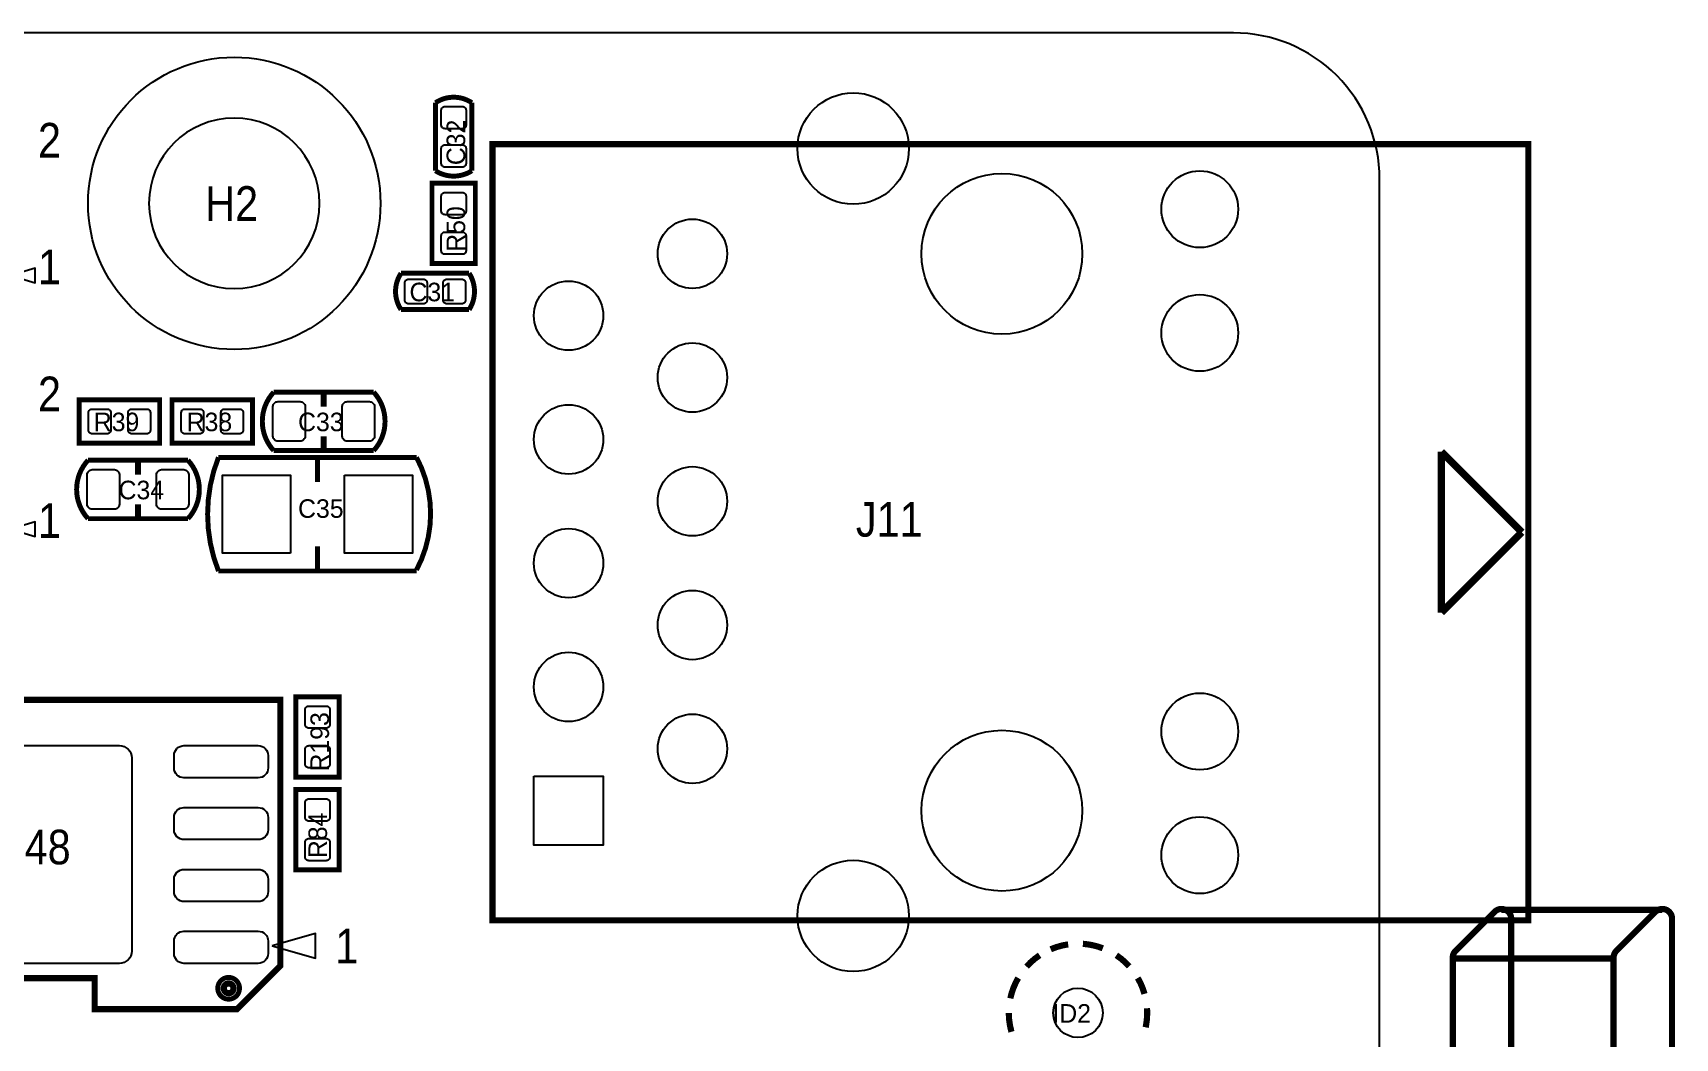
# Model space of a CAD drawing. Extents: x -91 to 88, y -70 to 91.
# Drawn here: x 53.87 to 87.56, y 31.87 to 52.5 of the extents above; entities that cross this region are included whole.
import ezdxf

# ---------------------------------------------------------------- set-up
doc = ezdxf.new("R2010")
doc.units = 0
for name, color, linetype in [('BG_OUTLINE', 254, 'CONTINUOUS'), ('PG_SILKSCREEN_TOP', 254, 'CONTINUOUS'), ('PIN_TOP', 94, 'CONTINUOUS'), ('RD_ASSEMBLY_TOP', 211, 'CONTINUOUS')]:
    doc.layers.add(name, color=color, linetype=linetype)

msp = doc.modelspace()

# ---------------------------------------------------------------- linework, layer by layer
at = {"layer": 'BG_OUTLINE'}
msp.add_lwpolyline([(78.49997, -3.50012, 0.414214), (81.499964, -0.500126), (81.499964, 49.500028, 0.414214), (78.49997, 52.500022), (-0.500126, 52.500022, 0.414214), (-3.50012, 49.500028), (-3.50012, -0.500126, 0.414214), (-0.500126, -3.50012)], format="xyb", close=True, dxfattribs=at)
msp.add_lwpolyline([(59.749944, 48.999902, 1), (56.249824, 48.999902, 1), (59.749944, 48.999902)], format="xyb", dxfattribs=at)
at = {"layer": 'PG_SILKSCREEN_TOP'}
for points, const_width in [([(62.1284, 51.06543, -0.303708), (62.87516, 51.06543)], 0.1016), ([(62.1284, 49.66843, 0.294144), (62.87516, 49.66843)], 0.1016), ([(61.42228, 46.81855, -0.303708), (61.42228, 47.56531)], 0.1016), ([(62.81928, 46.81855, 0.294144), (62.81928, 47.56531)], 0.1016), ([(60.860178, 45.124878), (58.809382, 45.124878, 0.389609), (58.809382, 43.924982)], 0.1016), ([(58.809382, 43.924982), (60.860178, 43.924982, 0.389673), (60.860178, 45.124878)], 0.1016), ([(59.58078, 41.453816), (57.67578, 41.453816, -0.190968), (57.67578, 43.786044), (59.58078, 43.786044)], 0.1016), ([(59.58078, 43.786044), (61.73978, 43.786044, -0.250008), (61.73978, 41.47693)], 0.1016), ([(57.050178, 43.727878), (54.999382, 43.727878, 0.389609), (54.999382, 42.527982)], 0.1016), ([(54.999382, 42.527982), (57.050178, 42.527982, 0.389673), (57.050178, 43.727878)], 0.1016), ([(83.000088, 29.499814), (83.000088, 33.517078, -0.198632), (83.058508, 33.658302), (83.858608, 34.458402, -0.668165), (84.199984, 34.316924), (84.199984, 29.499814)], 0.127), ([(86.300056, 26.799794), (86.300056, 33.517078, -0.198613), (86.358476, 33.658302), (87.158576, 34.458402, -0.668192), (87.499952, 34.316924), (87.499952, 26.799794)], 0.127), ([(75.110086, 33.790636, 0.065827), (74.751692, 33.690052)], 0.127), ([(75.820778, 33.710372, 0.074119), (75.412092, 33.801304)], 0.127), ([(74.5236, 33.566354, 0.062613), (74.25563, 33.334706)], 0.127), ([(76.361798, 33.340294, 0.061338), (76.098654, 33.566608)], 0.127), ([(58.108342, 32.888936, 0.999973), (57.661302, 32.888936, 1.000027), (58.108342, 32.888936)], 0.100076), ([(57.984898, 32.888936, 0.99994), (57.784746, 32.888936, 1.00006), (57.984898, 32.888936)], 0.127), ([(74.084688, 33.100264, 0.079392), (73.92289, 32.682434)], 0.127), ([(76.67625, 32.775144, 0.062517), (76.537566, 33.100518)], 0.127), ([(73.891394, 32.385, 0.069654), (73.946004, 31.99511)], 0.127), ([(76.708, 32.131, 0.061689), (76.727812, 32.479488)], 0.127), ([(76.699364, 32.087566, 0.007798), (76.708, 32.131)], 0.127)]:
    msp.add_lwpolyline(points, format="xyb", dxfattribs=dict(at, const_width=const_width))
for points, const_width in [([(62.1284, 49.66843), (62.1284, 51.06543)], 0.1016), ([(62.87516, 51.06543), (62.87516, 49.66843)], 0.1016), ([(84.549996, 42.249852), (84.549996, 34.28492), (63.299848, 34.28492), (63.299848, 50.214784), (84.549996, 50.214784), (84.549996, 42.249852)], 0.127), ([(62.05728, 47.76343), (62.05728, 49.41443), (62.94628, 49.41443), (62.94628, 47.76343), (62.05728, 47.76343)], 0.1016), ([(61.42228, 47.56531), (62.81928, 47.56531)], 0.1016), ([(62.81928, 46.81855), (61.42228, 46.81855)], 0.1016), ([(54.81828, 44.96943), (56.46928, 44.96943), (56.46928, 44.08043), (54.81828, 44.08043), (54.81828, 44.96943)], 0.1016), ([(56.723026, 44.96943), (58.374534, 44.96943), (58.374534, 44.08043), (56.723026, 44.08043), (56.723026, 44.96943)], 0.1016), ([(59.83478, 45.08373), (59.83478, 44.82973)], 0.127), ([(59.83478, 44.22013), (59.83478, 43.96613)], 0.127), ([(59.70778, 43.786044), (59.70778, 43.278044)], 0.1016), ([(82.766916, 43.900852), (82.766916, 40.598852)], 0.1524), ([(84.417916, 42.249852), (82.766916, 43.900852)], 0.1524), ([(56.02478, 43.68673), (56.02478, 43.43273)], 0.127), ([(56.02478, 42.82313), (56.02478, 42.56913)], 0.127), ([(82.766916, 40.598852), (84.417916, 42.249852)], 0.1524), ([(59.70778, 41.453816), (59.70778, 41.961816)], 0.1016), ([(61.73978, 41.453816), (59.45378, 41.453816)], 0.1016), ([(58.05678, 32.45993), (55.13578, 32.45993), (55.13578, 33.09493), (53.10378, 33.09493), (53.10378, 32.45993), (49.29378, 32.45993), (49.29378, 38.80993), (58.94578, 38.80993), (58.94578, 33.34893), (58.05678, 32.45993)], 0.127), ([(60.15228, 38.87343), (60.15228, 37.22243), (59.26328, 37.22243), (59.26328, 38.87343), (60.15228, 38.87343)], 0.1016), ([(60.15228, 36.96843), (60.15228, 35.31743), (59.26328, 35.31743), (59.26328, 36.96843), (60.15228, 36.96843)], 0.1016), ([(87.300054, 34.499804), (84.000086, 34.499804)], 0.127), ([(86.300056, 33.499806), (83.000088, 33.499806)], 0.127)]:
    msp.add_lwpolyline(points, dxfattribs=dict(at, const_width=const_width))
for points in [[(53.416708, 47.519844), (53.916834, 47.369984), (53.916834, 47.669958)], [(53.416708, 42.312844), (53.916834, 42.162984), (53.916834, 42.462958)], [(58.775346, 33.761934), (59.664346, 33.507934), (59.664346, 34.015934)]]:
    msp.add_lwpolyline(points, close=True, dxfattribs=at)
at = {"layer": 'PIN_TOP'}
for points in [[(62.67958, 50.98923, -0.414214), (62.75578, 50.91303), (62.75578, 50.60823, -0.414214), (62.67958, 50.53203), (62.32398, 50.53203, -0.414214), (62.24778, 50.60823), (62.24778, 50.91303, -0.414214), (62.32398, 50.98923)], [(62.67958, 50.20183, -0.414214), (62.75578, 50.12563), (62.75578, 49.82083, -0.414214), (62.67958, 49.74463), (62.32398, 49.74463, -0.414214), (62.24778, 49.82083), (62.24778, 50.12563, -0.414214), (62.32398, 50.20183)], [(62.67958, 49.22393, -0.414214), (62.75578, 49.14773), (62.75578, 48.84293, -0.414214), (62.67958, 48.76673), (62.32398, 48.76673, -0.414214), (62.24778, 48.84293), (62.24778, 49.14773, -0.414214), (62.32398, 49.22393)], [(62.67958, 48.41113, -0.414214), (62.75578, 48.33493), (62.75578, 48.03013, -0.414214), (62.67958, 47.95393), (62.32398, 47.95393, -0.414214), (62.24778, 48.03013), (62.24778, 48.33493, -0.414214), (62.32398, 48.41113)], [(61.49848, 47.36973, -0.414214), (61.57468, 47.44593), (61.87948, 47.44593, -0.414214), (61.95568, 47.36973), (61.95568, 47.01413, -0.414214), (61.87948, 46.93793), (61.57468, 46.93793, -0.414214), (61.49848, 47.01413)], [(62.28588, 47.36973, -0.414214), (62.36208, 47.44593), (62.66688, 47.44593, -0.414214), (62.74308, 47.36973), (62.74308, 47.01413, -0.414214), (62.66688, 46.93793), (62.36208, 46.93793, -0.414214), (62.28588, 47.01413)], [(58.79338, 44.22013), (58.79338, 44.82973, -0.414214), (58.89498, 44.93133), (59.35218, 44.93133, -0.414214), (59.45378, 44.82973), (59.45378, 44.22013, -0.414214), (59.35218, 44.11853), (58.89498, 44.11853, -0.414214)], [(60.21578, 44.22013), (60.21578, 44.82973, -0.414214), (60.31738, 44.93133), (60.77458, 44.93133, -0.414214), (60.87618, 44.82973), (60.87618, 44.22013, -0.414214), (60.77458, 44.11853), (60.31738, 44.11853, -0.414214)], [(55.46598, 44.34713, -0.414214), (55.38978, 44.27093), (55.08498, 44.27093, -0.414214), (55.00878, 44.34713), (55.00878, 44.70273, -0.414214), (55.08498, 44.77893), (55.38978, 44.77893, -0.414214), (55.46598, 44.70273)], [(56.27878, 44.34713, -0.414214), (56.20258, 44.27093), (55.89778, 44.27093, -0.414214), (55.82158, 44.34713), (55.82158, 44.70273, -0.414214), (55.89778, 44.77893), (56.20258, 44.77893, -0.414214), (56.27878, 44.70273)], [(57.37098, 44.34713, -0.414214), (57.29478, 44.27093), (56.98998, 44.27093, -0.414214), (56.91378, 44.34713), (56.91378, 44.70273, -0.414214), (56.98998, 44.77893), (57.29478, 44.77893, -0.414214), (57.37098, 44.70273)], [(58.18378, 44.34713, -0.414214), (58.10758, 44.27093), (57.80278, 44.27093, -0.414214), (57.72658, 44.34713), (57.72658, 44.70273, -0.414214), (57.80278, 44.77893), (58.10758, 44.77893, -0.414214), (58.18378, 44.70273)], [(54.98338, 42.82313), (54.98338, 43.43273, -0.414214), (55.08498, 43.53433), (55.54218, 43.53433, -0.414214), (55.64378, 43.43273), (55.64378, 42.82313, -0.414214), (55.54218, 42.72153), (55.08498, 42.72153, -0.414214)], [(56.40578, 42.82313), (56.40578, 43.43273, -0.414214), (56.50738, 43.53433), (56.96458, 43.53433, -0.414214), (57.06618, 43.43273), (57.06618, 42.82313, -0.414214), (56.96458, 42.72153), (56.50738, 42.72153, -0.414214)], [(59.52998, 38.22573, -0.414214), (59.45378, 38.30193), (59.45378, 38.60673, -0.414214), (59.52998, 38.68293), (59.88558, 38.68293, -0.414214), (59.96178, 38.60673), (59.96178, 38.30193, -0.414214), (59.88558, 38.22573)], [(55.89778, 37.61613), (55.89778, 33.65373, -0.414214), (55.64378, 33.39973), (52.59578, 33.39973, -0.414214), (52.34178, 33.65373), (52.34178, 37.61613, -0.414214), (52.59578, 37.87013), (55.64378, 37.87013, -0.414214)], [(58.695082, 37.66693), (58.695082, 37.41293, -0.414214), (58.491882, 37.20973), (56.967882, 37.20973, -0.414214), (56.764682, 37.41293), (56.764682, 37.66693, -0.414214), (56.967882, 37.87013), (58.491882, 37.87013, -0.414214)], [(59.52998, 37.41293, -0.414214), (59.45378, 37.48913), (59.45378, 37.79393, -0.414214), (59.52998, 37.87013), (59.88558, 37.87013, -0.414214), (59.96178, 37.79393), (59.96178, 37.48913, -0.414214), (59.88558, 37.41293)], [(59.52998, 36.32073, -0.414214), (59.45378, 36.39693), (59.45378, 36.70173, -0.414214), (59.52998, 36.77793), (59.88558, 36.77793, -0.414214), (59.96178, 36.70173), (59.96178, 36.39693, -0.414214), (59.88558, 36.32073)], [(58.695082, 36.39693), (58.695082, 36.14293, -0.414214), (58.491882, 35.93973), (56.967882, 35.93973, -0.414214), (56.764682, 36.14293), (56.764682, 36.39693, -0.414214), (56.967882, 36.60013), (58.491882, 36.60013, -0.414214)], [(59.52998, 35.50793, -0.414214), (59.45378, 35.58413), (59.45378, 35.88893, -0.414214), (59.52998, 35.96513), (59.88558, 35.96513, -0.414214), (59.96178, 35.88893), (59.96178, 35.58413, -0.414214), (59.88558, 35.50793)], [(58.695082, 35.12693), (58.695082, 34.87293, -0.414214), (58.491882, 34.66973), (56.967882, 34.66973, -0.414214), (56.764682, 34.87293), (56.764682, 35.12693, -0.414214), (56.967882, 35.33013), (58.491882, 35.33013, -0.414214)], [(58.695082, 33.85693), (58.695082, 33.60293, -0.414214), (58.491882, 33.39973), (56.967882, 33.39973, -0.414214), (56.764682, 33.60293), (56.764682, 33.85693, -0.414214), (56.967882, 34.06013), (58.491882, 34.06013, -0.414214)]]:
    msp.add_lwpolyline(points, format="xyb", close=True, dxfattribs=at)
for points in [[(59.156346, 41.81983), (57.759346, 41.81983), (57.759346, 43.42003), (59.156346, 43.42003)], [(60.259214, 43.42003), (61.656214, 43.42003), (61.656214, 41.81983), (60.259214, 41.81983)], [(64.148716, 37.246052), (65.571116, 37.246052), (65.571116, 35.823652), (64.148716, 35.823652)]]:
    msp.add_lwpolyline(points, close=True, dxfattribs=at)
for centre, radius in [((57.999884, 48.999902), 2.999994), ((70.699884, 50.124868), 1.143), ((73.749916, 47.964852), 1.64973), ((77.809852, 48.87976), 0.7874), ((67.399916, 47.964852), 0.7112), ((64.859916, 46.694852), 0.7112), ((77.809852, 46.33976), 0.7874), ((67.399916, 45.424852), 0.7112), ((64.859916, 44.154852), 0.7112), ((67.399916, 42.884852), 0.7112), ((64.859916, 41.614852), 0.7112), ((67.399916, 40.344852), 0.7112), ((64.859916, 39.074852), 0.7112), ((77.809852, 38.159944), 0.7874), ((67.399916, 37.804852), 0.7112), ((73.749916, 36.534852), 1.64973), ((77.809852, 35.619944), 0.7874), ((70.699884, 34.374836), 1.143), ((75.311, 32.385), 0.508)]:
    msp.add_circle(centre, radius, dxfattribs=at)

# ---------------------------------------------------------------- texts
at = {"layer": 'PG_SILKSCREEN_TOP', "width": 0.892857}
for s, p in [('2', (53.972968, 49.939702)), ('1', (53.972968, 47.339758)), ('2', (53.972968, 44.732702)), ('1', (53.972968, 42.132758)), ('1', (60.071, 33.401))]:
    msp.add_text(s, height=0.7112, dxfattribs=at).set_placement(p)
at = {"layer": 'RD_ASSEMBLY_TOP'}
for s, p in [('C32', (62.738, 49.784)), ('R50', (62.738, 48.006)), ('R193', (59.944, 37.338)), ('R84', (59.90336, 35.56))]:
    msp.add_text(s, height=0.381, rotation=90, dxfattribs=at).set_placement(p)
at = {"layer": 'RD_ASSEMBLY_TOP', "width": 0.892857}
for s, p in [('H2', (57.404, 48.641)), ('J11', (70.75424, 42.15892)), ('U48', (53.086, 35.433))]:
    msp.add_text(s, height=0.7112, dxfattribs=at).set_placement(p)
at = {"layer": 'RD_ASSEMBLY_TOP'}
for s, p in [('C31', (61.595, 46.99)), ('R39', (55.118, 44.323)), ('R38', (57.023, 44.323)), ('C33', (59.309, 44.323)), ('C34', (55.626, 42.926)), ('C35', (59.309, 42.545)), ('ID2', (74.78522, 32.18307))]:
    msp.add_text(s, height=0.381, dxfattribs=at).set_placement(p)

doc.saveas('drawing.dxf')
